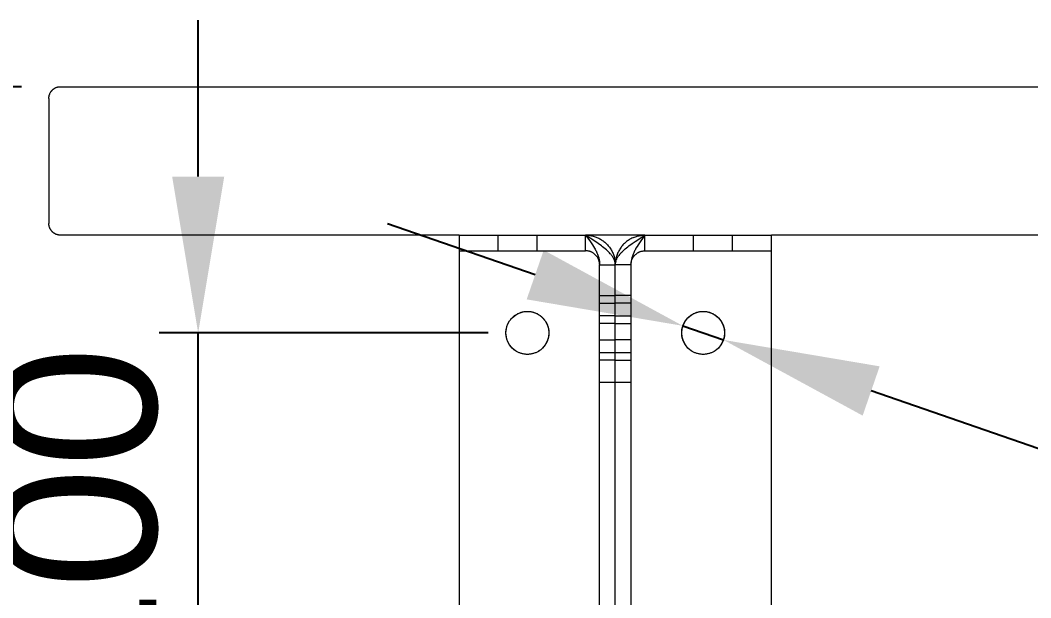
# Model space of a CAD drawing. Header units: millimetres. Extents: x -244 to 4312, y 246 to 2799.
# Drawn here: x 152.7 to 411.4, y 2197.8 to 2345.6 of the extents above; entities that cross this region are included whole.
import ezdxf

# ---------------------------------------------------------------- set-up
doc = ezdxf.new("R2010")
doc.units = ezdxf.units.MM
doc.layers.add('ZANO_R', color=7, linetype='Continuous', lineweight=0)
doc.layers.add('ZANO_W', color=1, linetype='Continuous', lineweight=0)
doc.styles.add('Arial', font='arial.ttf')
doc.styles.get("Standard").update_dxf_attribs({"font": 'ARIALUNI.TTF'})
doc.dimstyles.new('pl i ang', dxfattribs={"dimtxt": 50, "dimasz": 50, "dimexe": 1.25, "dimexo": 0.625, "dimgap": 10, "dimtad": 1, "dimtoh": 1, "dimtxsty": 'Standard', "dimcen": 2.5, "dimclrd": 1, "dimclre": 1, "dimclrt": 1, "dimadec": 0, "dimazin": 0, "dimtfac": 1, "dimtmove": 0, "dimatfit": 3, "dimfxl": 1, "dimarcsym": 1})

# ---------------------------------------------------------------- blocks, each defined once
blk = doc.blocks.new('*D439')
at = {"layer": 'ZANO_W', "color": 1, "lineweight": -2}
for p, q in [((284.5, 2280.46), (246.7, 2293.53)), ((322.3, 2267.39), (332.7, 2263.79)), ((515.2, 2200.7), (370.51, 2250.72))]:
    blk.add_line(p, q, dxfattribs=at)
at = {"layer": 'ZANO_W', "color": 1}
for points in [[(282.32, 2274.16), (286.68, 2286.76), (322.3, 2267.39)], [(372.68, 2257.03), (368.33, 2244.42), (332.7, 2263.79)]]:
    blk.add_solid(points, dxfattribs=at)
at = {"layer": 'ZANO_W', "color": 1, "insert": (472.06, 2248.99), "char_height": 40, "attachment_point": 5, "rotation": 340.9287, "style": 'Arial'}
blk.add_mtext('∅11', dxfattribs=at)
blk = doc.blocks.new('*D443')
at = {"layer": 'ZANO_W', "color": 1, "lineweight": -2}
for p, q in [((153, 2328.59), (114.58, 2328.59)), ((124.58, 2288.59), (124.58, 1918.59)), ((153, 1878.59), (114.58, 1878.59))]:
    blk.add_line(p, q, dxfattribs=at)
at = {"layer": 'ZANO_W', "color": 1}
for points in [[(131.24, 2288.59), (117.91, 2288.59), (124.58, 2328.59)], [(117.91, 1918.59), (131.24, 1918.59), (124.58, 1878.59)]]:
    blk.add_solid(points, dxfattribs=at)
at = {"layer": 'ZANO_W', "color": 1, "insert": (94.15, 2103.59), "char_height": 40, "attachment_point": 5, "rotation": 90, "style": 'Arial'}
blk.add_mtext('450', dxfattribs=at)
blk = doc.blocks.new('*D444')
at = {"layer": 'ZANO_W', "color": 1, "lineweight": -2}
for p, q in [((198.22, 2305.59), (198.22, 2345.59)), ((272.5, 2265.59), (188.22, 2265.59)), ((198.22, 2165.59), (198.22, 2265.59)), ((272.5, 2165.59), (188.22, 2165.59)), ((198.22, 2125.59), (198.22, 2085.59))]:
    blk.add_line(p, q, dxfattribs=at)
at = {"layer": 'ZANO_W', "color": 1}
for points in [[(191.56, 2305.59), (204.89, 2305.59), (198.22, 2265.59)], [(204.89, 2125.59), (191.56, 2125.59), (198.22, 2165.59)]]:
    blk.add_solid(points, dxfattribs=at)
at = {"layer": 'ZANO_W', "color": 1, "insert": (167.8, 2215.59), "char_height": 40, "attachment_point": 5, "rotation": 90, "style": 'Arial'}
blk.add_mtext('100', dxfattribs=at)

msp = doc.modelspace()

# ---------------------------------------------------------------- linework, layer by layer
at = {"layer": 'ZANO_R'}
for p, q in [((161.81, 2328.34), (161.9, 2328.38)), ((161.9, 2328.38), (162, 2328.42)), ((162, 2328.42), (162.09, 2328.45)), ((162.09, 2328.45), (162.19, 2328.48)), ((162.19, 2328.48), (162.29, 2328.51)), ((162.29, 2328.51), (162.39, 2328.53)), ((162.39, 2328.53), (162.49, 2328.55)), ((162.49, 2328.55), (162.59, 2328.56)), ((162.59, 2328.56), (162.7, 2328.58)), ((162.7, 2328.58), (162.8, 2328.59)), ((162.8, 2328.59), (162.9, 2328.59)), ((162.9, 2328.59), (163, 2328.59)), ((163, 2328.59), (1957, 2328.59)), ((160, 2325.69), (160.01, 2325.8)), ((160.01, 2325.8), (160.02, 2325.9)), ((160.02, 2325.9), (160.03, 2326)), ((160.03, 2326), (160.05, 2326.1)), ((160.05, 2326.1), (160.07, 2326.2)), ((160.07, 2326.2), (160.09, 2326.3)), ((160.09, 2326.3), (160.11, 2326.4)), ((160.11, 2326.4), (160.14, 2326.5)), ((160.14, 2326.5), (160.18, 2326.6)), ((160.18, 2326.6), (160.21, 2326.69)), ((160.21, 2326.69), (160.25, 2326.79)), ((160.25, 2326.79), (160.29, 2326.88)), ((160.29, 2326.88), (160.34, 2326.97)), ((160.34, 2326.97), (160.39, 2327.06)), ((160.39, 2327.06), (160.44, 2327.15)), ((160.44, 2327.15), (160.49, 2327.24)), ((160.49, 2327.24), (160.55, 2327.32)), ((160.55, 2327.32), (160.61, 2327.41)), ((160.61, 2327.41), (160.68, 2327.49)), ((160.68, 2327.49), (160.74, 2327.56)), ((160.74, 2327.56), (160.81, 2327.64)), ((160.81, 2327.64), (160.88, 2327.71)), ((160.88, 2327.71), (160.95, 2327.78)), ((160.95, 2327.78), (161.03, 2327.85)), ((161.03, 2327.85), (161.11, 2327.92)), ((161.11, 2327.92), (161.19, 2327.98)), ((161.19, 2327.98), (161.27, 2328.04)), ((161.27, 2328.04), (161.36, 2328.1)), ((161.36, 2328.1), (161.44, 2328.16)), ((161.44, 2328.16), (161.53, 2328.21)), ((161.53, 2328.21), (161.62, 2328.26)), ((161.62, 2328.26), (161.71, 2328.3)), ((161.71, 2328.3), (161.81, 2328.34)), ((160, 2325.59), (160, 2325.69)), ((160, 2325.59), (160, 2293.59)), ((160, 2293.49), (160, 2293.59)), ((160.01, 2293.39), (160, 2293.49)), ((160.02, 2293.29), (160.01, 2293.39)), ((160.03, 2293.18), (160.02, 2293.29)), ((160.05, 2293.08), (160.03, 2293.18)), ((160.07, 2292.98), (160.05, 2293.08)), ((160.09, 2292.88), (160.07, 2292.98)), ((160.11, 2292.78), (160.09, 2292.88)), ((160.14, 2292.68), (160.11, 2292.78)), ((160.18, 2292.59), (160.14, 2292.68)), ((160.21, 2292.49), (160.18, 2292.59)), ((160.25, 2292.4), (160.21, 2292.49)), ((160.29, 2292.3), (160.25, 2292.4)), ((160.34, 2292.21), (160.29, 2292.3)), ((160.39, 2292.12), (160.34, 2292.21)), ((160.44, 2292.03), (160.39, 2292.12)), ((160.49, 2291.95), (160.44, 2292.03)), ((160.55, 2291.86), (160.49, 2291.95)), ((160.61, 2291.78), (160.55, 2291.86)), ((160.68, 2291.7), (160.61, 2291.78)), ((160.74, 2291.62), (160.68, 2291.7)), ((160.81, 2291.54), (160.74, 2291.62)), ((160.88, 2291.47), (160.81, 2291.54)), ((160.95, 2291.4), (160.88, 2291.47)), ((161.03, 2291.33), (160.95, 2291.4)), ((161.11, 2291.27), (161.03, 2291.33)), ((161.19, 2291.2), (161.11, 2291.27)), ((161.27, 2291.14), (161.19, 2291.2)), ((161.36, 2291.08), (161.27, 2291.14)), ((161.44, 2291.03), (161.36, 2291.08)), ((161.53, 2290.98), (161.44, 2291.03)), ((161.62, 2290.93), (161.53, 2290.98)), ((161.71, 2290.88), (161.62, 2290.93)), ((161.81, 2290.84), (161.71, 2290.88)), ((161.9, 2290.8), (161.81, 2290.84)), ((162, 2290.77), (161.9, 2290.8)), ((162.09, 2290.73), (162, 2290.77)), ((162.19, 2290.7), (162.09, 2290.73)), ((162.29, 2290.68), (162.19, 2290.7)), ((162.39, 2290.66), (162.29, 2290.68)), ((162.49, 2290.64), (162.39, 2290.66)), ((162.59, 2290.62), (162.49, 2290.64)), ((162.7, 2290.61), (162.59, 2290.62)), ((162.8, 2290.6), (162.7, 2290.61)), ((162.9, 2290.59), (162.8, 2290.6)), ((163, 2290.59), (162.9, 2290.59)), ((265, 2290.59), (163, 2290.59)), ((265, 2290.59), (265, 2150.59)), ((265, 2290.59), (297.4, 2290.59)), ((275, 2286.59), (275, 2290.59)), ((285, 2286.59), (285, 2290.59)), ((312.6, 2290.59), (297.4, 2290.59)), ((299.75, 2289.07), (297.4, 2290.59)), ((297.4, 2290.59), (298.45, 2289.17)), ((297.4, 2286.59), (297.4, 2290.59)), ((297.4, 2290.59), (297.65, 2290.59)), ((297.65, 2290.59), (297.9, 2290.58)), ((297.9, 2290.58), (298.15, 2290.56)), ((298.15, 2290.56), (298.39, 2290.53)), ((298.39, 2290.53), (298.64, 2290.49)), ((298.64, 2290.49), (298.89, 2290.45)), ((298.89, 2290.45), (299.13, 2290.39)), ((299.13, 2290.39), (299.37, 2290.33)), ((299.37, 2290.33), (299.61, 2290.27)), ((299.61, 2290.27), (299.85, 2290.19)), ((299.85, 2290.19), (300.08, 2290.11)), ((300.08, 2290.11), (300.31, 2290.01)), ((300.31, 2290.01), (300.55, 2289.91)), ((300.55, 2289.91), (300.78, 2289.8)), ((300.78, 2289.8), (301.01, 2289.68)), ((301.01, 2289.68), (301.24, 2289.55)), ((308.99, 2289.68), (308.76, 2289.55)), ((309.22, 2289.8), (308.99, 2289.68)), ((309.46, 2289.91), (309.22, 2289.8)), ((309.69, 2290.01), (309.46, 2289.91)), ((309.69, 2290.01), (309.93, 2290.11)), ((309.93, 2290.11), (310.16, 2290.19)), ((310.11, 2288.98), (312.6, 2290.59)), ((310.16, 2290.19), (310.4, 2290.27)), ((310.4, 2290.27), (310.64, 2290.33)), ((310.64, 2290.33), (310.88, 2290.39)), ((310.88, 2290.39), (311.12, 2290.45)), ((311.12, 2290.45), (311.36, 2290.49)), ((311.36, 2290.49), (311.61, 2290.53)), ((312.6, 2290.59), (311.56, 2289.17)), ((311.61, 2290.53), (311.86, 2290.56)), ((311.86, 2290.56), (312.11, 2290.58)), ((312.11, 2290.58), (312.35, 2290.59)), ((312.35, 2290.59), (312.6, 2290.59)), ((312.6, 2290.59), (345, 2290.59)), ((312.6, 2286.59), (312.6, 2290.59)), ((325, 2286.59), (325, 2290.59)), ((335, 2286.59), (335, 2290.59)), ((1020, 2290.59), (345, 2290.59)), ((345, 2150.59), (345, 2290.59)), ((298.45, 2289.17), (298.81, 2288.65)), ((298.81, 2288.65), (299.16, 2288.12)), ((299.16, 2288.12), (299.44, 2287.68)), ((299.44, 2287.68), (299.7, 2287.24)), ((299.7, 2287.24), (299.83, 2287.01)), ((300.6, 2288.49), (299.75, 2289.07)), ((299.83, 2287.01), (299.95, 2286.78)), ((301.44, 2287.89), (300.6, 2288.49)), ((301.24, 2289.55), (301.46, 2289.42)), ((301.77, 2287.63), (301.44, 2287.89)), ((301.46, 2289.42), (301.68, 2289.27)), ((301.68, 2289.27), (301.89, 2289.12)), ((302.09, 2287.38), (301.77, 2287.63)), ((301.89, 2289.12), (302.1, 2288.97)), ((302.41, 2287.11), (302.09, 2287.38)), ((302.1, 2288.97), (302.3, 2288.8)), ((302.3, 2288.8), (302.5, 2288.63)), ((302.72, 2286.84), (302.41, 2287.11)), ((302.5, 2288.63), (302.69, 2288.45)), ((302.69, 2288.45), (302.87, 2288.27)), ((302.87, 2288.27), (303.05, 2288.08)), ((303.05, 2288.08), (303.22, 2287.88)), ((303.22, 2287.88), (303.38, 2287.68)), ((303.38, 2287.68), (303.54, 2287.48)), ((303.54, 2287.48), (303.69, 2287.26)), ((303.69, 2287.26), (303.83, 2287.05)), ((303.83, 2287.05), (303.97, 2286.82)), ((306.17, 2287.05), (306.04, 2286.82)), ((306.32, 2287.26), (306.17, 2287.05)), ((306.47, 2287.48), (306.32, 2287.26)), ((306.62, 2287.68), (306.47, 2287.48)), ((306.79, 2287.88), (306.62, 2287.68)), ((306.96, 2288.08), (306.79, 2287.88)), ((307.14, 2288.27), (306.96, 2288.08)), ((307.32, 2288.45), (307.14, 2288.27)), ((307.23, 2286.79), (307.54, 2287.06)), ((307.51, 2288.63), (307.32, 2288.45)), ((307.7, 2288.8), (307.51, 2288.63)), ((307.54, 2287.06), (307.86, 2287.33)), ((307.91, 2288.97), (307.7, 2288.8)), ((307.86, 2287.33), (308.18, 2287.59)), ((308.11, 2289.12), (307.91, 2288.97)), ((308.32, 2289.27), (308.11, 2289.12)), ((308.18, 2287.59), (308.51, 2287.84)), ((308.54, 2289.42), (308.32, 2289.27)), ((308.51, 2287.84), (309.3, 2288.42)), ((308.76, 2289.55), (308.54, 2289.42)), ((309.3, 2288.42), (310.11, 2288.98)), ((310.17, 2287.01), (310.05, 2286.78)), ((310.3, 2287.24), (310.17, 2287.01)), ((310.57, 2287.68), (310.3, 2287.24)), ((310.84, 2288.12), (310.57, 2287.68)), ((311.19, 2288.65), (310.84, 2288.12)), ((311.56, 2289.17), (311.19, 2288.65)), ((265, 2286.59), (297.4, 2286.59)), ((297.53, 2286.59), (297.4, 2286.59)), ((297.65, 2286.58), (297.53, 2286.59)), ((297.78, 2286.57), (297.65, 2286.58)), ((297.9, 2286.56), (297.78, 2286.57)), ((298.02, 2286.54), (297.9, 2286.56)), ((298.14, 2286.52), (298.02, 2286.54)), ((298.27, 2286.49), (298.14, 2286.52)), ((298.39, 2286.46), (298.27, 2286.49)), ((298.51, 2286.42), (298.39, 2286.46)), ((298.62, 2286.38), (298.51, 2286.42)), ((298.74, 2286.34), (298.62, 2286.38)), ((298.85, 2286.29), (298.74, 2286.34)), ((298.97, 2286.23), (298.85, 2286.29)), ((299.08, 2286.18), (298.97, 2286.23)), ((299.19, 2286.12), (299.08, 2286.18)), ((299.29, 2286.06), (299.19, 2286.12)), ((299.4, 2285.99), (299.29, 2286.06)), ((299.5, 2285.92), (299.4, 2285.99)), ((299.6, 2285.84), (299.5, 2285.92)), ((299.7, 2285.77), (299.6, 2285.84)), ((299.79, 2285.68), (299.7, 2285.77)), ((299.88, 2285.6), (299.79, 2285.68)), ((299.97, 2285.51), (299.88, 2285.6)), ((299.95, 2286.78), (300.07, 2286.55)), ((300.06, 2285.42), (299.97, 2285.51)), ((300.14, 2285.33), (300.06, 2285.42)), ((300.07, 2286.55), (300.19, 2286.32)), ((300.22, 2285.23), (300.14, 2285.33)), ((300.19, 2286.32), (300.28, 2286.11)), ((300.3, 2285.13), (300.22, 2285.23)), ((300.28, 2286.11), (300.37, 2285.9)), ((300.37, 2285.03), (300.3, 2285.13)), ((300.37, 2285.9), (300.46, 2285.69)), ((300.44, 2284.93), (300.37, 2285.03)), ((300.5, 2284.82), (300.44, 2284.93)), ((300.46, 2285.69), (300.54, 2285.48)), ((300.56, 2284.71), (300.5, 2284.82)), ((300.54, 2285.48), (300.61, 2285.26)), ((300.62, 2284.6), (300.56, 2284.71)), ((300.61, 2285.26), (300.68, 2285.05)), ((300.68, 2284.49), (300.62, 2284.6)), ((300.68, 2285.05), (300.75, 2284.83)), ((300.73, 2284.38), (300.68, 2284.49)), ((300.75, 2284.83), (300.8, 2284.61)), ((300.8, 2284.61), (300.85, 2284.41)), ((300.85, 2284.41), (300.89, 2284.21)), ((303, 2286.58), (302.72, 2286.84)), ((303.28, 2286.32), (303, 2286.58)), ((303.5, 2286.08), (303.28, 2286.32)), ((303.72, 2285.84), (303.5, 2286.08)), ((303.85, 2285.69), (303.72, 2285.84)), ((303.98, 2285.53), (303.85, 2285.69)), ((303.97, 2286.82), (304.09, 2286.6)), ((304.11, 2285.37), (303.98, 2285.53)), ((304.09, 2286.6), (304.21, 2286.37)), ((304.2, 2285.24), (304.11, 2285.37)), ((304.29, 2285.1), (304.2, 2285.24)), ((304.21, 2286.37), (304.32, 2286.13)), ((304.38, 2284.97), (304.29, 2285.1)), ((304.32, 2286.13), (304.43, 2285.89)), ((304.46, 2284.83), (304.38, 2284.97)), ((304.43, 2285.89), (304.52, 2285.65)), ((304.54, 2284.69), (304.46, 2284.83)), ((304.52, 2285.65), (304.61, 2285.41)), ((304.61, 2284.54), (304.54, 2284.69)), ((304.61, 2285.41), (304.69, 2285.16)), ((304.68, 2284.4), (304.61, 2284.54)), ((304.75, 2284.25), (304.68, 2284.4)), ((304.69, 2285.16), (304.76, 2284.91)), ((304.76, 2284.91), (304.82, 2284.66)), ((304.82, 2284.66), (304.87, 2284.4)), ((304.87, 2284.4), (304.91, 2284.15)), ((305.13, 2284.4), (305.09, 2284.15)), ((305.19, 2284.66), (305.13, 2284.4)), ((305.25, 2284.91), (305.19, 2284.66)), ((305.32, 2285.16), (305.25, 2284.91)), ((305.3, 2284.33), (305.36, 2284.48)), ((305.4, 2285.41), (305.32, 2285.16)), ((305.36, 2284.48), (305.43, 2284.62)), ((305.48, 2285.65), (305.4, 2285.41)), ((305.43, 2284.62), (305.5, 2284.76)), ((305.58, 2285.89), (305.48, 2285.65)), ((305.5, 2284.76), (305.58, 2284.9)), ((305.68, 2286.13), (305.58, 2285.89)), ((305.58, 2284.9), (305.67, 2285.04)), ((305.67, 2285.04), (305.76, 2285.17)), ((305.79, 2286.37), (305.68, 2286.13)), ((305.76, 2285.17), (305.85, 2285.3)), ((305.91, 2286.6), (305.79, 2286.37)), ((305.85, 2285.3), (305.94, 2285.43)), ((306.04, 2286.82), (305.91, 2286.6)), ((306.09, 2285.61), (305.94, 2285.43)), ((306.23, 2285.78), (306.09, 2285.61)), ((306.23, 2285.78), (306.34, 2285.91)), ((306.34, 2285.91), (306.45, 2286.03)), ((306.45, 2286.03), (306.68, 2286.27)), ((306.68, 2286.27), (306.95, 2286.54)), ((306.95, 2286.54), (307.23, 2286.79)), ((309.16, 2284.41), (309.12, 2284.21)), ((309.2, 2284.61), (309.16, 2284.41)), ((309.26, 2284.83), (309.2, 2284.61)), ((309.32, 2285.05), (309.26, 2284.83)), ((309.28, 2284.38), (309.33, 2284.49)), ((309.39, 2285.26), (309.32, 2285.05)), ((309.33, 2284.49), (309.38, 2284.6)), ((309.38, 2284.6), (309.44, 2284.71)), ((309.47, 2285.48), (309.39, 2285.26)), ((309.44, 2284.71), (309.5, 2284.82)), ((309.55, 2285.69), (309.47, 2285.48)), ((309.5, 2284.82), (309.57, 2284.93)), ((309.63, 2285.9), (309.55, 2285.69)), ((309.57, 2284.93), (309.64, 2285.03)), ((309.72, 2286.11), (309.63, 2285.9)), ((309.64, 2285.03), (309.71, 2285.13)), ((309.71, 2285.13), (309.78, 2285.23)), ((309.82, 2286.32), (309.72, 2286.11)), ((309.78, 2285.23), (309.86, 2285.33)), ((309.93, 2286.55), (309.82, 2286.32)), ((309.86, 2285.33), (309.95, 2285.42)), ((310.05, 2286.78), (309.93, 2286.55)), ((309.95, 2285.42), (310.03, 2285.51)), ((310.03, 2285.51), (310.12, 2285.6)), ((310.12, 2285.6), (310.21, 2285.68)), ((310.21, 2285.68), (310.31, 2285.77)), ((310.31, 2285.77), (310.4, 2285.84)), ((310.4, 2285.84), (310.5, 2285.92)), ((310.5, 2285.92), (310.61, 2285.99)), ((310.61, 2285.99), (310.71, 2286.06)), ((310.71, 2286.06), (310.82, 2286.12)), ((310.82, 2286.12), (310.93, 2286.18)), ((310.93, 2286.18), (311.04, 2286.23)), ((311.04, 2286.23), (311.15, 2286.29)), ((311.15, 2286.29), (311.27, 2286.34)), ((311.27, 2286.34), (311.38, 2286.38)), ((311.38, 2286.38), (311.5, 2286.42)), ((311.5, 2286.42), (311.62, 2286.46)), ((311.62, 2286.46), (311.74, 2286.49)), ((311.74, 2286.49), (311.86, 2286.52)), ((311.86, 2286.52), (311.98, 2286.54)), ((311.98, 2286.54), (312.11, 2286.56)), ((312.11, 2286.56), (312.23, 2286.57)), ((312.23, 2286.57), (312.35, 2286.58)), ((312.35, 2286.58), (312.48, 2286.59)), ((312.48, 2286.59), (312.6, 2286.59)), ((312.6, 2286.59), (345, 2286.59)), ((300.77, 2284.26), (300.73, 2284.38)), ((300.81, 2284.14), (300.77, 2284.26)), ((300.85, 2284.03), (300.81, 2284.14)), ((300.88, 2283.91), (300.85, 2284.03)), ((300.91, 2283.79), (300.88, 2283.91)), ((300.89, 2284.21), (300.92, 2284.01)), ((300.94, 2283.66), (300.91, 2283.79)), ((300.92, 2284.01), (300.95, 2283.81)), ((300.96, 2283.54), (300.94, 2283.66)), ((300.95, 2283.81), (300.97, 2283.6)), ((300.98, 2283.42), (300.96, 2283.54)), ((300.97, 2283.6), (300.99, 2283.4)), ((300.99, 2283.29), (300.98, 2283.42)), ((300.99, 2283.4), (301, 2283.2)), ((301, 2283.17), (300.99, 2283.29)), ((301, 2283.2), (301, 2282.99)), ((301, 2143.2), (301, 2282.99)), ((301, 2282.99), (305, 2282.99)), ((304.8, 2284.1), (304.75, 2284.25)), ((304.86, 2283.94), (304.8, 2284.1)), ((304.88, 2283.85), (304.86, 2283.94)), ((304.91, 2283.75), (304.88, 2283.85)), ((304.91, 2284.15), (304.95, 2283.89)), ((304.93, 2283.66), (304.91, 2283.75)), ((304.95, 2283.56), (304.93, 2283.66)), ((304.95, 2283.89), (304.98, 2283.63)), ((304.97, 2283.47), (304.95, 2283.56)), ((304.98, 2283.37), (304.97, 2283.47)), ((304.98, 2283.63), (304.99, 2283.37)), ((304.99, 2283.28), (304.98, 2283.37)), ((304.99, 2283.37), (305, 2283.11)), ((305, 2283.18), (304.99, 2283.28)), ((305.01, 2283.37), (305, 2283.11)), ((305, 2283.1), (305.01, 2283.21)), ((305, 2283.09), (305, 2283.18)), ((305, 2282.99), (305, 2283.1)), ((305, 2282.99), (305, 2283.09)), ((305, 2143.2), (305, 2282.99)), ((309, 2282.99), (305, 2282.99)), ((305.03, 2283.63), (305.01, 2283.37)), ((305.01, 2283.21), (305.02, 2283.31)), ((305.02, 2283.31), (305.03, 2283.42)), ((305.06, 2283.89), (305.03, 2283.63)), ((305.03, 2283.42), (305.05, 2283.53)), ((305.07, 2283.62), (305.05, 2283.53)), ((305.09, 2284.15), (305.06, 2283.89)), ((305.09, 2283.71), (305.07, 2283.62)), ((305.11, 2283.79), (305.09, 2283.71)), ((305.13, 2283.88), (305.11, 2283.79)), ((305.13, 2283.88), (305.18, 2284.03)), ((305.18, 2284.03), (305.24, 2284.18)), ((305.24, 2284.18), (305.3, 2284.33)), ((309.01, 2283.2), (309, 2282.99)), ((309, 2282.99), (309, 2143.2)), ((309.02, 2283.4), (309.01, 2283.2)), ((309.01, 2283.17), (309.02, 2283.29)), ((309.03, 2283.6), (309.02, 2283.4)), ((309.02, 2283.29), (309.03, 2283.42)), ((309.05, 2283.81), (309.03, 2283.6)), ((309.03, 2283.42), (309.04, 2283.54)), ((309.04, 2283.54), (309.07, 2283.66)), ((309.08, 2284.01), (309.05, 2283.81)), ((309.07, 2283.66), (309.09, 2283.79)), ((309.12, 2284.21), (309.08, 2284.01)), ((309.09, 2283.79), (309.12, 2283.91)), ((309.12, 2283.91), (309.15, 2284.03)), ((309.15, 2284.03), (309.19, 2284.14)), ((309.19, 2284.14), (309.23, 2284.26)), ((309.23, 2284.26), (309.28, 2284.38)), ((301, 2275.19), (305, 2275.19)), ((309, 2275.19), (305, 2275.19)), ((301, 2273.19), (305, 2273.19)), ((309, 2273.19), (305, 2273.19)), ((278.03, 2268.79), (278.14, 2268.95)), ((278.14, 2268.95), (278.26, 2269.1)), ((278.26, 2269.1), (278.39, 2269.24)), ((278.39, 2269.24), (278.51, 2269.38)), ((278.51, 2269.38), (278.65, 2269.51)), ((278.65, 2269.51), (278.78, 2269.65)), ((278.78, 2269.65), (278.93, 2269.77)), ((278.93, 2269.77), (279.07, 2269.89)), ((279.07, 2269.89), (279.22, 2270.01)), ((279.22, 2270.01), (279.38, 2270.12)), ((279.38, 2270.12), (279.54, 2270.22)), ((279.54, 2270.22), (279.7, 2270.32)), ((279.7, 2270.32), (279.86, 2270.42)), ((279.86, 2270.42), (280.03, 2270.51)), ((280.03, 2270.51), (280.2, 2270.59)), ((280.2, 2270.59), (280.38, 2270.66)), ((280.38, 2270.66), (280.55, 2270.74)), ((280.55, 2270.74), (280.73, 2270.8)), ((280.73, 2270.8), (280.91, 2270.86)), ((280.91, 2270.86), (281.09, 2270.91)), ((281.09, 2270.91), (281.28, 2270.95)), ((281.28, 2270.95), (281.46, 2270.99)), ((281.46, 2270.99), (281.65, 2271.03)), ((281.65, 2271.03), (281.84, 2271.05)), ((281.84, 2271.05), (282.03, 2271.07)), ((282.03, 2271.07), (282.22, 2271.09)), ((282.22, 2271.09), (282.41, 2271.09)), ((282.41, 2271.09), (282.6, 2271.09)), ((282.6, 2271.09), (282.79, 2271.09)), ((282.79, 2271.09), (282.98, 2271.07)), ((282.98, 2271.07), (283.17, 2271.05)), ((283.17, 2271.05), (283.35, 2271.03)), ((283.35, 2271.03), (283.54, 2270.99)), ((283.54, 2270.99), (283.73, 2270.95)), ((283.73, 2270.95), (283.91, 2270.91)), ((283.91, 2270.91), (284.09, 2270.86)), ((284.09, 2270.86), (284.27, 2270.8)), ((284.27, 2270.8), (284.45, 2270.74)), ((284.45, 2270.74), (284.63, 2270.66)), ((284.63, 2270.66), (284.8, 2270.59)), ((284.8, 2270.59), (284.97, 2270.51)), ((284.97, 2270.51), (285.14, 2270.42)), ((285.14, 2270.42), (285.31, 2270.32)), ((285.31, 2270.32), (285.47, 2270.22)), ((285.47, 2270.22), (285.63, 2270.12)), ((285.63, 2270.12), (285.78, 2270.01)), ((285.78, 2270.01), (285.93, 2269.89)), ((285.93, 2269.89), (286.08, 2269.77)), ((286.08, 2269.77), (286.22, 2269.65)), ((286.22, 2269.65), (286.36, 2269.51)), ((286.36, 2269.51), (286.49, 2269.38)), ((286.49, 2269.38), (286.62, 2269.24)), ((286.62, 2269.24), (286.74, 2269.1)), ((286.74, 2269.1), (286.86, 2268.95)), ((286.86, 2268.95), (286.97, 2268.79)), ((305, 2269.99), (301, 2269.99)), ((305, 2269.99), (309, 2269.99)), ((323.03, 2268.79), (323.14, 2268.95)), ((323.14, 2268.95), (323.26, 2269.1)), ((323.26, 2269.1), (323.39, 2269.24)), ((323.39, 2269.24), (323.51, 2269.38)), ((323.51, 2269.38), (323.65, 2269.51)), ((323.65, 2269.51), (323.78, 2269.65)), ((323.78, 2269.65), (323.93, 2269.77)), ((323.93, 2269.77), (324.07, 2269.89)), ((324.07, 2269.89), (324.22, 2270.01)), ((324.22, 2270.01), (324.38, 2270.12)), ((324.38, 2270.12), (324.54, 2270.22)), ((324.54, 2270.22), (324.7, 2270.32)), ((324.7, 2270.32), (324.86, 2270.42)), ((324.86, 2270.42), (325.03, 2270.51)), ((325.03, 2270.51), (325.2, 2270.59)), ((325.2, 2270.59), (325.38, 2270.66)), ((325.38, 2270.66), (325.55, 2270.74)), ((325.55, 2270.74), (325.73, 2270.8)), ((325.73, 2270.8), (325.91, 2270.86)), ((325.91, 2270.86), (326.09, 2270.91)), ((326.09, 2270.91), (326.28, 2270.95)), ((326.28, 2270.95), (326.46, 2270.99)), ((326.46, 2270.99), (326.65, 2271.03)), ((326.65, 2271.03), (326.84, 2271.05)), ((326.84, 2271.05), (327.03, 2271.07)), ((327.03, 2271.07), (327.22, 2271.09)), ((327.22, 2271.09), (327.41, 2271.09)), ((327.41, 2271.09), (327.6, 2271.09)), ((327.6, 2271.09), (327.79, 2271.09)), ((327.79, 2271.09), (327.98, 2271.07)), ((327.98, 2271.07), (328.17, 2271.05)), ((328.17, 2271.05), (328.35, 2271.03)), ((328.35, 2271.03), (328.54, 2270.99)), ((328.54, 2270.99), (328.73, 2270.95)), ((328.73, 2270.95), (328.91, 2270.91)), ((328.91, 2270.91), (329.09, 2270.86)), ((329.09, 2270.86), (329.27, 2270.8)), ((329.27, 2270.8), (329.45, 2270.74)), ((329.45, 2270.74), (329.63, 2270.66)), ((329.63, 2270.66), (329.8, 2270.59)), ((329.8, 2270.59), (329.97, 2270.51)), ((329.97, 2270.51), (330.14, 2270.42)), ((330.14, 2270.42), (330.31, 2270.32)), ((330.31, 2270.32), (330.47, 2270.22)), ((330.47, 2270.22), (330.63, 2270.12)), ((330.63, 2270.12), (330.78, 2270.01)), ((330.78, 2270.01), (330.93, 2269.89)), ((330.93, 2269.89), (331.08, 2269.77)), ((331.08, 2269.77), (331.22, 2269.65)), ((331.22, 2269.65), (331.36, 2269.51)), ((331.36, 2269.51), (331.49, 2269.38)), ((331.49, 2269.38), (331.62, 2269.24)), ((331.62, 2269.24), (331.74, 2269.1)), ((331.74, 2269.1), (331.86, 2268.95)), ((331.86, 2268.95), (331.97, 2268.79)), ((277.03, 2266.16), (277.05, 2266.35)), ((277.05, 2266.35), (277.08, 2266.54)), ((277.08, 2266.54), (277.12, 2266.72)), ((277.12, 2266.72), (277.16, 2266.91)), ((277.16, 2266.91), (277.21, 2267.09)), ((277.21, 2267.09), (277.27, 2267.27)), ((277.27, 2267.27), (277.33, 2267.45)), ((277.33, 2267.45), (277.39, 2267.63)), ((277.39, 2267.63), (277.47, 2267.81)), ((277.47, 2267.81), (277.55, 2267.98)), ((277.55, 2267.98), (277.63, 2268.15)), ((277.63, 2268.15), (277.72, 2268.32)), ((277.72, 2268.32), (277.82, 2268.48)), ((277.82, 2268.48), (277.92, 2268.64)), ((277.92, 2268.64), (278.03, 2268.79)), ((286.97, 2268.79), (287.08, 2268.64)), ((287.08, 2268.64), (287.18, 2268.48)), ((287.18, 2268.48), (287.28, 2268.32)), ((287.28, 2268.32), (287.37, 2268.15)), ((287.37, 2268.15), (287.46, 2267.98)), ((287.46, 2267.98), (287.54, 2267.81)), ((287.54, 2267.81), (287.61, 2267.63)), ((287.61, 2267.63), (287.68, 2267.45)), ((287.68, 2267.45), (287.74, 2267.27)), ((287.74, 2267.27), (287.79, 2267.09)), ((287.79, 2267.09), (287.84, 2266.91)), ((287.84, 2266.91), (287.88, 2266.72)), ((287.88, 2266.72), (287.92, 2266.54)), ((287.92, 2266.54), (287.95, 2266.35)), ((287.95, 2266.35), (287.97, 2266.16)), ((305, 2267.99), (301, 2267.99)), ((305, 2267.99), (309, 2267.99)), ((322.03, 2266.16), (322.05, 2266.35)), ((322.05, 2266.35), (322.08, 2266.54)), ((322.08, 2266.54), (322.12, 2266.72)), ((322.12, 2266.72), (322.16, 2266.91)), ((322.16, 2266.91), (322.21, 2267.09)), ((322.21, 2267.09), (322.27, 2267.27)), ((322.27, 2267.27), (322.33, 2267.45)), ((322.33, 2267.45), (322.39, 2267.63)), ((322.39, 2267.63), (322.47, 2267.81)), ((322.47, 2267.81), (322.55, 2267.98)), ((322.55, 2267.98), (322.63, 2268.15)), ((322.63, 2268.15), (322.72, 2268.32)), ((322.72, 2268.32), (322.82, 2268.48)), ((322.82, 2268.48), (322.92, 2268.64)), ((322.92, 2268.64), (323.03, 2268.79)), ((331.97, 2268.79), (332.08, 2268.64)), ((332.08, 2268.64), (332.18, 2268.48)), ((332.18, 2268.48), (332.28, 2268.32)), ((332.28, 2268.32), (332.37, 2268.15)), ((332.37, 2268.15), (332.46, 2267.98)), ((332.46, 2267.98), (332.54, 2267.81)), ((332.54, 2267.81), (332.61, 2267.63)), ((332.61, 2267.63), (332.68, 2267.45)), ((332.68, 2267.45), (332.74, 2267.27)), ((332.74, 2267.27), (332.79, 2267.09)), ((332.79, 2267.09), (332.84, 2266.91)), ((332.84, 2266.91), (332.88, 2266.72)), ((332.88, 2266.72), (332.92, 2266.54)), ((332.92, 2266.54), (332.95, 2266.35)), ((332.95, 2266.35), (332.97, 2266.16)), ((277, 2265.59), (277.01, 2265.78)), ((277.01, 2265.4), (277, 2265.59)), ((277.01, 2265.78), (277.02, 2265.97)), ((277.02, 2265.21), (277.01, 2265.4)), ((277.02, 2265.97), (277.03, 2266.16)), ((277.03, 2265.02), (277.02, 2265.21)), ((277.05, 2264.84), (277.03, 2265.02)), ((277.08, 2264.65), (277.05, 2264.84)), ((277.12, 2264.46), (277.08, 2264.65)), ((277.16, 2264.28), (277.12, 2264.46)), ((277.21, 2264.09), (277.16, 2264.28)), ((277.27, 2263.91), (277.21, 2264.09)), ((277.33, 2263.73), (277.27, 2263.91)), ((277.39, 2263.55), (277.33, 2263.73)), ((287.68, 2263.73), (287.61, 2263.55)), ((287.74, 2263.91), (287.68, 2263.73)), ((287.79, 2264.09), (287.74, 2263.91)), ((287.84, 2264.28), (287.79, 2264.09)), ((287.88, 2264.46), (287.84, 2264.28)), ((287.92, 2264.65), (287.88, 2264.46)), ((287.95, 2264.84), (287.92, 2264.65)), ((287.97, 2265.02), (287.95, 2264.84)), ((287.97, 2266.16), (287.99, 2265.97)), ((287.99, 2265.21), (287.97, 2265.02)), ((287.99, 2265.97), (288, 2265.78)), ((288, 2265.4), (287.99, 2265.21)), ((288, 2265.78), (288, 2265.59)), ((288, 2265.59), (288, 2265.4)), ((301, 2263.81), (305, 2263.81)), ((309, 2263.81), (305, 2263.81)), ((322, 2265.59), (322.01, 2265.78)), ((322.01, 2265.4), (322, 2265.59)), ((322.01, 2265.78), (322.02, 2265.97)), ((322.02, 2265.21), (322.01, 2265.4)), ((322.02, 2265.97), (322.03, 2266.16)), ((322.03, 2265.02), (322.02, 2265.21)), ((322.05, 2264.84), (322.03, 2265.02)), ((322.08, 2264.65), (322.05, 2264.84)), ((322.12, 2264.46), (322.08, 2264.65)), ((322.16, 2264.28), (322.12, 2264.46)), ((322.21, 2264.09), (322.16, 2264.28)), ((322.27, 2263.91), (322.21, 2264.09)), ((322.33, 2263.73), (322.27, 2263.91)), ((322.39, 2263.55), (322.33, 2263.73)), ((332.68, 2263.73), (332.61, 2263.55)), ((332.74, 2263.91), (332.68, 2263.73)), ((332.79, 2264.09), (332.74, 2263.91)), ((332.84, 2264.28), (332.79, 2264.09)), ((332.88, 2264.46), (332.84, 2264.28)), ((332.92, 2264.65), (332.88, 2264.46)), ((332.95, 2264.84), (332.92, 2264.65)), ((332.97, 2265.02), (332.95, 2264.84)), ((332.97, 2266.16), (332.99, 2265.97)), ((332.99, 2265.21), (332.97, 2265.02)), ((332.99, 2265.97), (333, 2265.78)), ((333, 2265.4), (332.99, 2265.21)), ((333, 2265.78), (333, 2265.59)), ((333, 2265.59), (333, 2265.4)), ((277.47, 2263.38), (277.39, 2263.55)), ((277.55, 2263.21), (277.47, 2263.38)), ((277.63, 2263.04), (277.55, 2263.21)), ((277.72, 2262.87), (277.63, 2263.04)), ((277.82, 2262.71), (277.72, 2262.87)), ((277.92, 2262.55), (277.82, 2262.71)), ((278.03, 2262.39), (277.92, 2262.55)), ((278.14, 2262.24), (278.03, 2262.39)), ((278.26, 2262.09), (278.14, 2262.24)), ((278.39, 2261.95), (278.26, 2262.09)), ((278.51, 2261.81), (278.39, 2261.95)), ((278.65, 2261.67), (278.51, 2261.81)), ((278.78, 2261.54), (278.65, 2261.67)), ((278.93, 2261.41), (278.78, 2261.54)), ((279.07, 2261.29), (278.93, 2261.41)), ((279.22, 2261.18), (279.07, 2261.29)), ((279.38, 2261.07), (279.22, 2261.18)), ((285.78, 2261.18), (285.63, 2261.07)), ((285.93, 2261.29), (285.78, 2261.18)), ((286.08, 2261.41), (285.93, 2261.29)), ((286.22, 2261.54), (286.08, 2261.41)), ((286.36, 2261.67), (286.22, 2261.54)), ((286.49, 2261.81), (286.36, 2261.67)), ((286.62, 2261.95), (286.49, 2261.81)), ((286.74, 2262.09), (286.62, 2261.95)), ((286.86, 2262.24), (286.74, 2262.09)), ((286.97, 2262.39), (286.86, 2262.24)), ((287.08, 2262.55), (286.97, 2262.39)), ((287.18, 2262.71), (287.08, 2262.55)), ((287.28, 2262.87), (287.18, 2262.71)), ((287.37, 2263.04), (287.28, 2262.87)), ((287.46, 2263.21), (287.37, 2263.04)), ((287.54, 2263.38), (287.46, 2263.21)), ((287.61, 2263.55), (287.54, 2263.38)), ((322.47, 2263.38), (322.39, 2263.55)), ((322.55, 2263.21), (322.47, 2263.38)), ((322.63, 2263.04), (322.55, 2263.21)), ((322.72, 2262.87), (322.63, 2263.04)), ((322.82, 2262.71), (322.72, 2262.87)), ((322.92, 2262.55), (322.82, 2262.71)), ((323.03, 2262.39), (322.92, 2262.55)), ((323.14, 2262.24), (323.03, 2262.39)), ((323.26, 2262.09), (323.14, 2262.24)), ((323.39, 2261.95), (323.26, 2262.09)), ((323.51, 2261.81), (323.39, 2261.95)), ((323.65, 2261.67), (323.51, 2261.81)), ((323.78, 2261.54), (323.65, 2261.67)), ((323.93, 2261.41), (323.78, 2261.54)), ((324.07, 2261.29), (323.93, 2261.41)), ((324.22, 2261.18), (324.07, 2261.29)), ((324.38, 2261.07), (324.22, 2261.18)), ((330.78, 2261.18), (330.63, 2261.07)), ((330.93, 2261.29), (330.78, 2261.18)), ((331.08, 2261.41), (330.93, 2261.29)), ((331.22, 2261.54), (331.08, 2261.41)), ((331.36, 2261.67), (331.22, 2261.54)), ((331.49, 2261.81), (331.36, 2261.67)), ((331.62, 2261.95), (331.49, 2261.81)), ((331.74, 2262.09), (331.62, 2261.95)), ((331.86, 2262.24), (331.74, 2262.09)), ((331.97, 2262.39), (331.86, 2262.24)), ((332.08, 2262.55), (331.97, 2262.39)), ((332.18, 2262.71), (332.08, 2262.55)), ((332.28, 2262.87), (332.18, 2262.71)), ((332.37, 2263.04), (332.28, 2262.87)), ((332.46, 2263.21), (332.37, 2263.04)), ((332.54, 2263.38), (332.46, 2263.21)), ((332.61, 2263.55), (332.54, 2263.38)), ((279.54, 2260.96), (279.38, 2261.07)), ((279.7, 2260.86), (279.54, 2260.96)), ((279.86, 2260.77), (279.7, 2260.86)), ((280.03, 2260.68), (279.86, 2260.77)), ((280.2, 2260.6), (280.03, 2260.68)), ((280.38, 2260.52), (280.2, 2260.6)), ((280.55, 2260.45), (280.38, 2260.52)), ((280.73, 2260.39), (280.55, 2260.45)), ((280.91, 2260.33), (280.73, 2260.39)), ((281.09, 2260.28), (280.91, 2260.33)), ((281.28, 2260.23), (281.09, 2260.28)), ((281.46, 2260.19), (281.28, 2260.23)), ((281.65, 2260.16), (281.46, 2260.19)), ((281.84, 2260.13), (281.65, 2260.16)), ((282.03, 2260.11), (281.84, 2260.13)), ((282.22, 2260.1), (282.03, 2260.11)), ((282.41, 2260.09), (282.22, 2260.1)), ((282.6, 2260.09), (282.41, 2260.09)), ((282.79, 2260.1), (282.6, 2260.09)), ((282.98, 2260.11), (282.79, 2260.1)), ((283.17, 2260.13), (282.98, 2260.11)), ((283.35, 2260.16), (283.17, 2260.13)), ((283.54, 2260.19), (283.35, 2260.16)), ((283.73, 2260.23), (283.54, 2260.19)), ((283.91, 2260.28), (283.73, 2260.23)), ((284.09, 2260.33), (283.91, 2260.28)), ((284.27, 2260.39), (284.09, 2260.33)), ((284.45, 2260.45), (284.27, 2260.39)), ((284.63, 2260.52), (284.45, 2260.45)), ((284.8, 2260.6), (284.63, 2260.52)), ((284.97, 2260.68), (284.8, 2260.6)), ((285.14, 2260.77), (284.97, 2260.68)), ((285.31, 2260.86), (285.14, 2260.77)), ((285.47, 2260.96), (285.31, 2260.86)), ((285.63, 2261.07), (285.47, 2260.96)), ((301, 2260.59), (305, 2260.59)), ((305, 2258.61), (301, 2258.61)), ((305, 2260.59), (309, 2260.59)), ((305, 2258.61), (309, 2258.61)), ((324.54, 2260.96), (324.38, 2261.07)), ((324.7, 2260.86), (324.54, 2260.96)), ((324.86, 2260.77), (324.7, 2260.86)), ((325.03, 2260.68), (324.86, 2260.77)), ((325.2, 2260.6), (325.03, 2260.68)), ((325.38, 2260.52), (325.2, 2260.6)), ((325.55, 2260.45), (325.38, 2260.52)), ((325.73, 2260.39), (325.55, 2260.45)), ((325.91, 2260.33), (325.73, 2260.39)), ((326.09, 2260.28), (325.91, 2260.33)), ((326.28, 2260.23), (326.09, 2260.28)), ((326.46, 2260.19), (326.28, 2260.23)), ((326.65, 2260.16), (326.46, 2260.19)), ((326.84, 2260.13), (326.65, 2260.16)), ((327.03, 2260.11), (326.84, 2260.13)), ((327.22, 2260.1), (327.03, 2260.11)), ((327.41, 2260.09), (327.22, 2260.1)), ((327.6, 2260.09), (327.41, 2260.09)), ((327.79, 2260.1), (327.6, 2260.09)), ((327.98, 2260.11), (327.79, 2260.1)), ((328.17, 2260.13), (327.98, 2260.11)), ((328.35, 2260.16), (328.17, 2260.13)), ((328.54, 2260.19), (328.35, 2260.16)), ((328.73, 2260.23), (328.54, 2260.19)), ((328.91, 2260.28), (328.73, 2260.23)), ((329.09, 2260.33), (328.91, 2260.28)), ((329.27, 2260.39), (329.09, 2260.33)), ((329.45, 2260.45), (329.27, 2260.39)), ((329.63, 2260.52), (329.45, 2260.45)), ((329.8, 2260.6), (329.63, 2260.52)), ((329.97, 2260.68), (329.8, 2260.6)), ((330.14, 2260.77), (329.97, 2260.68)), ((330.31, 2260.86), (330.14, 2260.77)), ((330.47, 2260.96), (330.31, 2260.86)), ((330.63, 2261.07), (330.47, 2260.96)), ((301, 2252.99), (305, 2252.99)), ((305, 2252.99), (309, 2252.99))]:
    msp.add_line(p, q, dxfattribs=at)
for centre in [(282.5, 2265.59), (327.5, 2265.59)]:
    msp.add_circle(centre, 5.5, dxfattribs=at)

# ---------------------------------------------------------------- dimensions: what is measured, and where the dimension line sits
at = {"layer": 'ZANO_W'}
dim = msp.add_linear_dim(base=(198.22, 2265.59), p1=(282.5, 2165.59), p2=(282.5, 2265.59), angle=90, dimstyle='pl i ang', override={"dimtxt": 40, "dimasz": 40, "dimexe": 10, "dimexo": 10, "dimtoh": 0, "dimdec": 0, "dimtxsty": 'Arial', "dimtdec": 0, "dimtmove": 1}, dxfattribs=at)
dim.commit()
dim.dimension.update_dxf_attribs({"geometry": '*D444', "text_midpoint": (198.22, 2215.59), "dimtype": 160})
dim = msp.add_linear_dim(base=(124.58, 1878.59), p1=(163, 2328.59), p2=(163, 1878.59), angle=90, dimstyle='pl i ang', override={"dimtxt": 40, "dimasz": 40, "dimexe": 10, "dimexo": 10, "dimtoh": 0, "dimdec": 0, "dimtxsty": 'Arial', "dimtdec": 0, "dimtmove": 1}, dxfattribs=at)
dim.commit()
dim.dimension.update_dxf_attribs({"geometry": '*D443', "text_midpoint": (94.15, 2103.59)})
dim = msp.add_diameter_dim_2p(p1=(322.3, 2267.39), p2=(332.7, 2263.79), dimstyle='pl i ang', override={"dimtxt": 40, "dimasz": 40, "dimexe": 10, "dimexo": 10, "dimtoh": 0, "dimdec": 0, "dimtxsty": 'Arial', "dimtdec": 0, "dimtmove": 1}, dxfattribs=at)
dim.commit()
dim.dimension.update_dxf_attribs({"geometry": '*D439', "text_midpoint": (472.06, 2248.99)})

doc.saveas('drawing.dxf')
